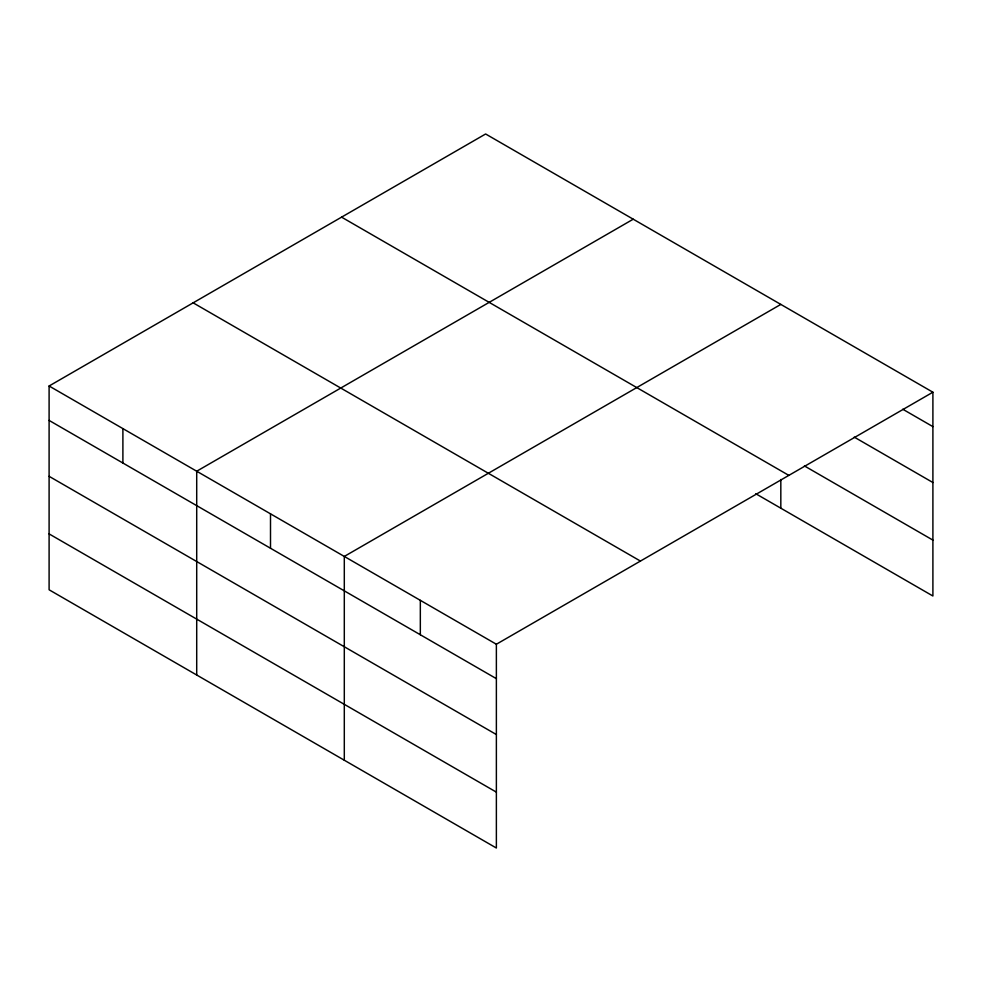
<?xml version="1.0" encoding="UTF-8"?>
<svg xmlns="http://www.w3.org/2000/svg" width="982" height="982" viewBox="0 0 982 982"><rect width="100%" height="100%" fill="white"/><g stroke="black" fill="none" stroke-linecap="round" stroke-linejoin="round"><path stroke-width="1.47" d="M932.9 392.211L485.624 133.982L49.1 386L49.1 589.789L496.376 848.018L496.376 644.241L932.9 392.211L932.9 596L755.784 493.737M633.23 219.195L196.707 471.225L196.707 675.002M780.825 304.408L344.301 556.438L344.301 760.215M902.753 409.224L932.9 426.63M854.242 437.113L932.9 482.518M804.43 465.934L932.9 540.1M341.576 217.145L788.853 475.386M193.147 302.837L640.424 561.066M49.1 386L496.376 644.241M49.1 420.419L496.376 678.66M49.1 476.319L496.376 734.548M49.1 533.901L496.376 792.13M780.825 479.498L780.825 508.197M420.333 600.333L420.333 634.753M270.504 513.832L270.504 548.251M122.897 428.618L122.897 463.038"/></g></svg>
